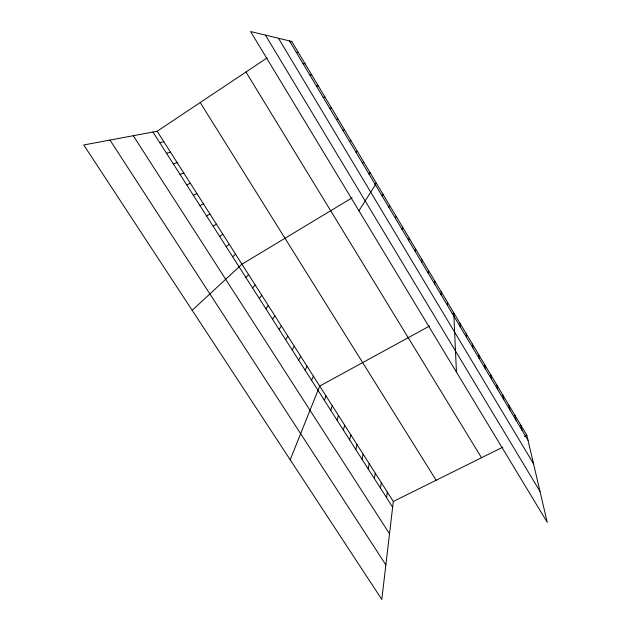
<?xml version="1.0" encoding="UTF-8"?>
<svg xmlns="http://www.w3.org/2000/svg" width="631" height="631" viewBox="0 0 631 631"><rect width="100%" height="100%" fill="white"/><g stroke="black" fill="none" stroke-linecap="round" stroke-linejoin="round"><path stroke-width="0.95" d="M441.14 294.827L441.172 291.719M434.712 284.06L434.83 281.103M428.244 273.247L428.465 270.431M421.753 262.37L422.06 259.712M157.151 131.256L393.318 501.487L381.802 599.45L83.757 144.972L157.151 131.256L267.165 57.863M386.582 497.685L387.331 492.101M380.485 488.149L381.321 482.676M415.23 251.446L415.632 248.937M374.364 478.566L375.279 473.211M368.212 468.943L369.214 463.706M362.036 459.273L363.125 454.154M408.667 240.466L409.164 238.116M355.829 449.564L357.004 444.563M349.598 439.799L350.86 434.925M402.081 229.439L402.673 227.239M343.335 430.003L344.684 425.239M337.041 420.151L338.484 415.521M330.723 410.26L332.253 405.749M395.456 218.35L396.15 216.307M324.373 400.322L325.99 395.937M290.205 459.77L319.704 386.077L429.585 326.022M388.799 207.213L389.595 205.32M311.588 380.312L313.386 376.179M305.152 370.239L307.045 366.232M298.684 360.112L300.664 356.239M382.11 196.012L383.001 194.285M292.185 349.945L294.267 346.198M285.662 339.73L287.831 336.118M358.921 210.778L376.384 183.195L374.704 184.205M279.099 329.461L281.371 325.982M272.513 319.152L274.871 315.808M265.888 308.788L268.349 305.578M368.969 174.006L370.058 172.594M259.238 298.376L261.802 295.308M252.558 287.917L255.216 284.983M362.517 163.208L363.701 161.946M245.845 277.411L248.598 274.619M192.187 310.318L241.957 264.2L352.122 197.819M356.026 152.347L357.312 151.251M232.65 256.762L235.608 254.246M226.174 246.626L229.234 244.252M219.675 236.444L222.822 234.211M349.511 141.447L350.899 140.5M290.221 42.474L291.767 41.449L526.838 435.24L547.243 522.334L250.586 31.55L291.767 41.449M213.136 226.221L216.394 224.123M206.574 215.944L209.926 213.988M452.08 313.725L453.76 312.81L456.442 372.116M199.98 205.627L203.434 203.813M342.964 130.483L344.455 129.702M393.318 501.487L502.789 447.174M524.337 436.478L526.838 435.24M193.354 195.255L196.911 193.583M186.705 184.844L190.365 183.313M336.386 119.472L337.971 118.857M180.016 174.377L183.779 172.997M173.304 163.871L177.169 162.632M166.552 153.309L170.528 152.221M329.776 108.406L331.464 107.948M159.777 142.701L163.855 141.762M323.135 97.292L324.926 97M316.462 86.116L318.363 85.997M309.758 74.892L311.761 74.939M303.022 63.613L305.128 63.826M296.247 52.278L298.463 52.665M109.975 140.074L385.864 564.911M133.275 135.72L389.516 533.802M152.962 132.037L392.648 507.182M200.216 102.53L436.139 480.238M245.964 72.005L481.516 457.727M265.414 35.115L540.002 491.423M278.476 38.254L533.526 463.769M289.448 40.889L528.013 440.257M520.906 425.294L522.003 430.184M514.943 415.308L515.953 420.065M508.949 405.268L509.88 409.898M502.931 395.187L503.783 399.691M496.889 385.06L497.654 389.422M490.815 374.885L491.494 379.113M484.711 364.663L485.302 368.756M478.574 354.385L479.087 358.345M472.414 344.069L472.84 347.886M466.222 333.696L466.561 337.372M460.007 323.277L460.251 326.819M447.482 302.288L447.545 305.538"/></g></svg>
